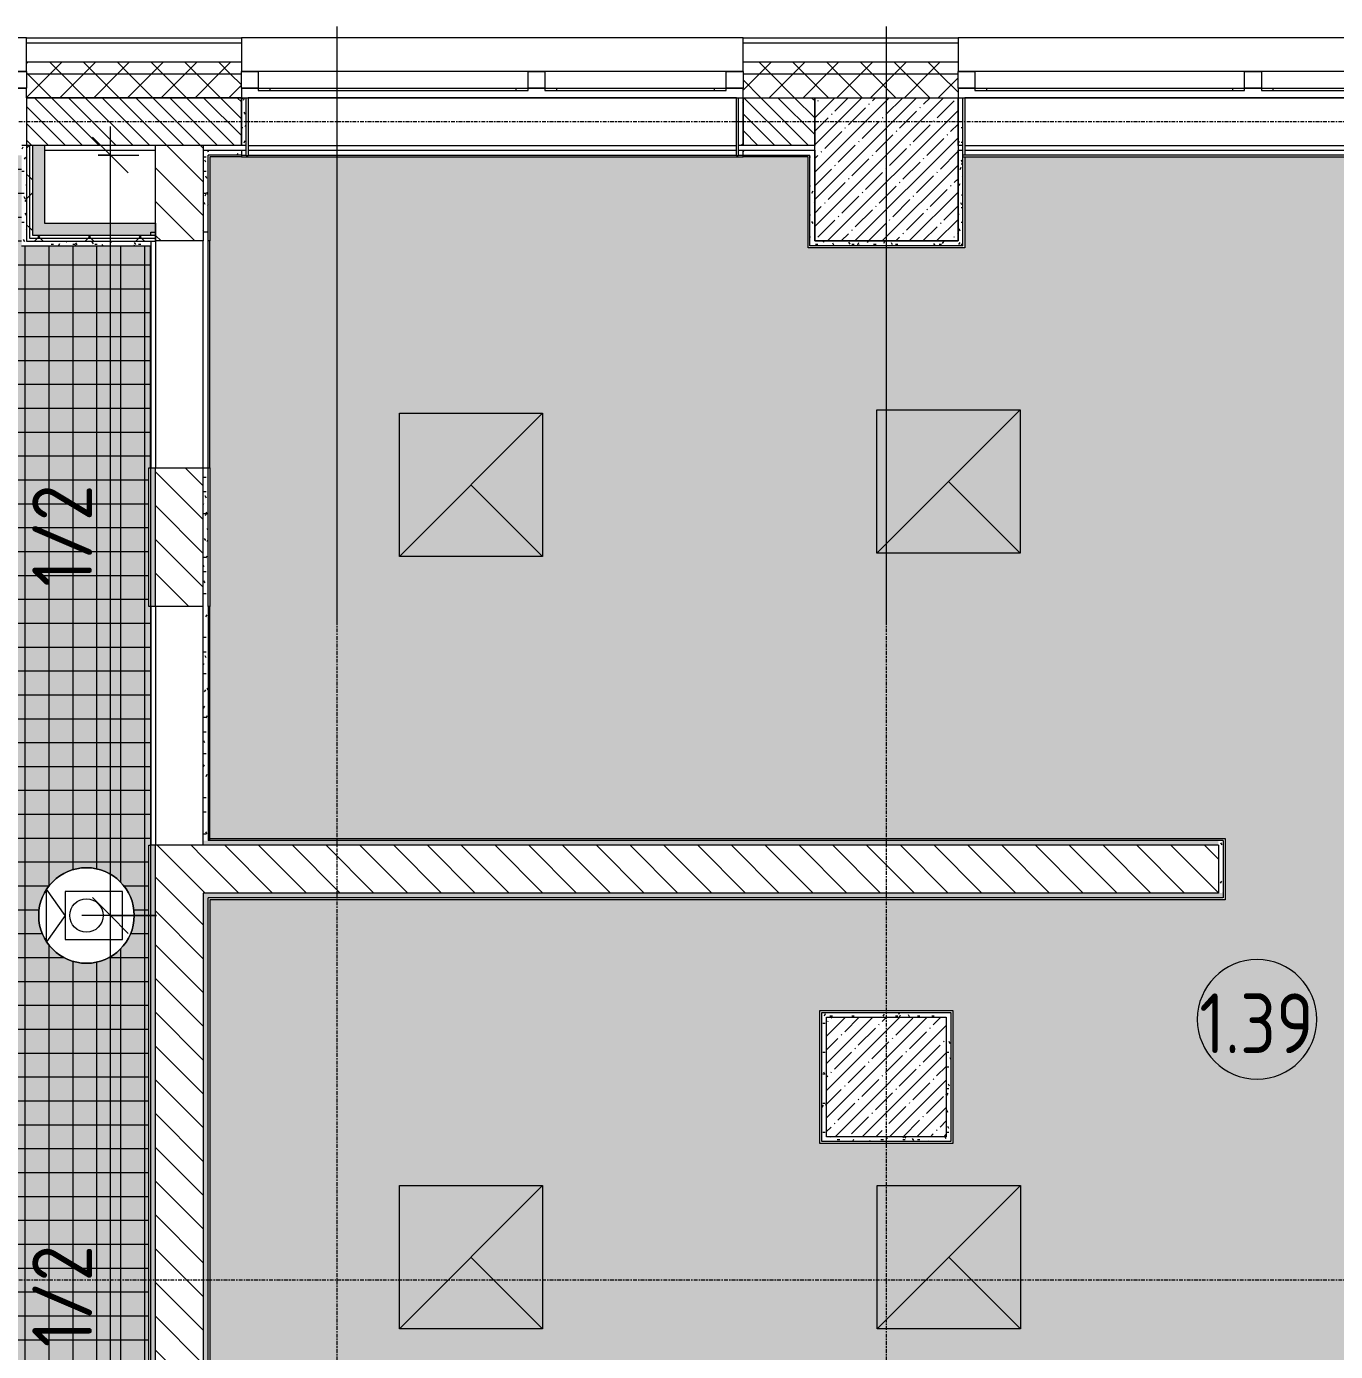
# Model space of a CAD drawing. Header units: millimetres. Extents: x 35928 to 232966, y -8553 to 29000.
# Drawn here: x 50860 to 56340, y 21851 to 27398 of the extents above; entities that cross this region are included whole.
import ezdxf

# ---------------------------------------------------------------- set-up
doc = ezdxf.new("R2010")
doc.units = ezdxf.units.MM
doc.linetypes.add('Осевая', pattern=[31.75, 6.35, -4.7625, 15.875, -4.7625])
for name, color, linetype, lineweight in [('A-ANNO-DIMS', 7, 'Continuous', 9), ('A-ANNO-DIMS-100', 7, 'Continuous', 9), ('A-ANNO-NOTE', 7, 'Continuous', 9), ('A-AREA-IDEN', 7, 'Continuous', 9), ('A-CLNG-PATT', 7, 'Continuous', 9), ('A-GLAZ', 7, 'Continuous', 9), ('A-GLAZ-1', 7, 'Continuous', 13), ('A-WALL', 7, 'Continuous', 9), ('I-WALL', 7, 'Continuous', 9), ('S-COLS', 7, 'Continuous', 9), ('Оси', 7, 'Continuous', 9), ('Оси-2', 7, 'Осевая', 9)]:
    doc.layers.add(name, color=color, linetype=linetype, lineweight=lineweight)
for name, color, linetype, lineweight, true_color in [('A-CLNG-1', 7, 'Continuous', 9, 0xeaeaea), ('A-WALL-1', 7, 'Continuous', 9, 0x3c3c3c), ('A-WALL-2', 7, 'Continuous', 9, 0x535353), ('A-WALL-FNSH-1', 7, 'Continuous', 9, 0x3c3c3c), ('I-WALL-1', 7, 'Continuous', 9, 0x535353), ('Q-SPCQ-3', 7, 'Continuous', 9, 0x008040), ('S-COLS-1', 9, 'Continuous', 9, 0x808080), ('S-COLS-2', 7, 'Continuous', 9, 0x3c3c3c)]:
    doc.layers.add(name, color=color, linetype=linetype, lineweight=lineweight, true_color=true_color)
doc.layers.add('A-CLNG-PATT-1', color=7, linetype='Continuous', lineweight=9, transparency=1)
doc.styles.add('GOST Common', font='GOST_Common.ttf', dxfattribs={"width": 0.9, "height": 250})
doc.styles.add('ISOCPEUR', font='isocpeur.ttf', dxfattribs={"width": 0.9, "height": 250})
doc.dimstyles.new('ISO-2_5_0_9К_БОЛЬШОЙ', dxfattribs={"dimscale": 304.8, "dimtxt": 248.995294, "dimasz": 0.492126, "dimexe": 0.393701, "dimexo": 0.984252, "dimgap": 0, "dimtad": 1, "dimdec": 0, "dimrnd": 10, "dimzin": 0, "dimdsep": 46, "dimtxsty": 'ISOCPEUR', "dimblk1": 'OBLIQUE', "dimblk2": 'OBLIQUE', "dimsah": 1, "dimcen": 0.09, "dimdle": 0.393701, "dimazin": 0, "dimtfac": 1, "dimtdec": 4, "dimtix": 1, "dimtmove": 0, "dimatfit": 3, "dimfxl": 1, "dimtvp": 1, "dimtolj": 1, "dimtzin": 0, "dimarcsym": 2})
pattern_1 = [(135, (0, 0), (-70.71068, -70.71068), [])]
pattern_2 = [(45, (0, 0), (-70.71068, 70.71068), []), (135, (0, 0), (-70.71068, -70.71068), [])]
pattern_3 = [(0, (0, 0), (121.92, 30.48), [10.058, -81.382, 10.058, -81.382, -487.68]), (0, (0, 0), (121.92, 30.48), [-182.88, 10.058, -172.822, 10.058, -81.382, -213.36]), (0, (0, 0), (121.92, 30.48), [-457.2, 10.058, -50.902, 10.058, -142.342]), (120, (45.72, 15.24), (-87.356454, 90.345817), [10.058, -81.382, 10.058, -81.382, -487.68]), (120, (45.72, 15.24), (-87.356454, 90.345817), [-182.88, 10.058, -172.822, 10.058, -81.382, -213.36]), (120, (45.72, 15.24), (-87.356454, 90.345817), [-457.2, 10.058, -50.902, 10.058, -142.342]), (240, (60.96, 76.2), (-34.563546, -120.825817), [10.058, -81.382, 10.058, -81.382, -487.68]), (240, (60.96, 76.2), (-34.563546, -120.825817), [-182.88, 10.058, -172.822, 10.058, -81.382, -213.36]), (240, (60.96, 76.2), (-34.563546, -120.825817), [-457.2, 10.058, -50.902, 10.058, -142.342])]
pattern_4 = [(45, (0, 0), (-106.066, 106.066), []), (135, (0, 0), (-106.066, -106.066), [])]

# ---------------------------------------------------------------- blocks, each defined once
blk = doc.blocks.new('BSC_Колонна _Прямоугольная - 500х500-33455413-Сводный план потолков 1 этажа в осях 12-23')
at = {"layer": 'S-COLS-1'}
h = blk.add_hatch(dxfattribs=at)
h.set_pattern_fill('FP_43', color=256, style=0, pattern_type=2)
h.set_pattern_definition([(45, (-54460, -23000), (-57.02463, 57.02463), []), (45, (-54402.975, -23000), (-57.02463, 57.02463), [100.806, -20.161, 3.353, -16.808])])
h.paths.add_polyline_path([(-250, -250), (250, -250), (250, 250), (-250, 250)])
at = {"layer": 'S-COLS-2'}
for p, q in [((-250, 250), (250, 250)), ((-250, -250), (-250, 250)), ((250, 250), (250, -250)), ((250, -250), (-250, -250))]:
    blk.add_line(p, q, dxfattribs=at)
blk = doc.blocks.new('120_Окно_СКБ_2Ст - 120_Окно_СКБ_2Ст 2100х2400 _мал створка справа_-19092174-Сводный план потолков 1 этажа в осях 12-23')
at = {"layer": 'A-GLAZ'}
for p, q in [((1050, -5), (-1050, -5)), ((-1050, -75), (1050, -75))]:
    blk.add_line(p, q, dxfattribs=at)
at = {"layer": 'A-GLAZ-1'}
for p, q in [((-1050, -75), (-1050, -5)), ((-1050, -5), (-980, -5)), ((-980, -5), (-980, -75)), ((150, -75), (150, -5)), ((150, -5), (220, -5)), ((220, -5), (220, -75)), ((980, -75), (980, -5)), ((980, -5), (1050, -5)), ((1050, -5), (1050, -75)), ((-980, -75), (-1050, -75)), ((-980, -75), (-980, -85)), ((-980, -85), (150, -85)), ((-930, -85), (-930, -75)), ((100, -85), (100, -75)), ((220, -75), (150, -75)), ((150, -85), (150, -75)), ((220, -75), (220, -85)), ((220, -85), (980, -85)), ((270, -85), (270, -75)), ((930, -85), (930, -75)), ((1050, -75), (980, -75)), ((980, -85), (980, -75))]:
    blk.add_line(p, q, dxfattribs=at)
blk = doc.blocks.new('Видеокамера - Желтый-29504207-Сводный план потолков 1 этажа в осях 12-23')
at = {"layer": 'Q-SPCQ-3'}
for p, q in [((89, 100), (-151, 100)), ((-151, 100), (-151, -100)), ((89, 0), (166.6, 110.7)), ((89, -100), (89, 100)), ((166.6, 110.7), (166.6, -110.7)), ((89, 0), (166.6, -110.7)), ((-151, -100), (89, -100))]:
    blk.add_line(p, q, dxfattribs=at)
for radius in [200, 70]:
    blk.add_circle((0, 0), radius, dxfattribs=at)
for start, end in [(0, 180), (180, 360)]:
    blk.add_arc((0, 0), 200, start, end, dxfattribs=at)
blk = doc.blocks.new('DIMBLOCK36-Сводный план потолков 1 этажа в осях 12-23')
at = {"layer": 'A-ANNO-DIMS-100', "lineweight": 20}
for p, q in [((51211, 23676), (51136, 23751)), ((51211, 23676), (51286, 23601)), ((51211, 20492), (51136, 20567)), ((51211, 20492), (51286, 20417))]:
    blk.add_line(p, q, dxfattribs=at)
at = {"layer": 'A-ANNO-DIMS-100'}
for p, q in [((51404.9, 23676), (51091, 23676)), ((51211, 20372), (51211, 23676)), ((51211, 23676), (51404.9, 23676)), ((51072, 20492), (51331, 20492)), ((51211, 20492), (51072, 20492))]:
    blk.add_line(p, q, dxfattribs=at)
at = {"layer": 'A-ANNO-DIMS-100', "color": 0, "insert": (50884.4, 21868.5), "char_height": 250, "width": 517.144, "attachment_point": 1, "rotation": 90, "line_spacing_factor": 1.149209, "style": 'ISOCPEUR'}
blk.add_mtext('1/2', dxfattribs=at)
blk = doc.blocks.new('_Oblique')
at = {"color": 0, "linetype": 'ByBlock', "lineweight": -2}
blk.add_line((-0.5, -0.5), (0.5, 0.5), dxfattribs=at)
blk = doc.blocks.new('DIMBLOCK37-Сводный план потолков 1 этажа в осях 12-23')
at = {"layer": 'A-ANNO-DIMS-100'}
for p, q in [((51211, 23676), (51211, 26980)), ((51160, 26860), (51331, 26860)), ((51211, 26860), (51160, 26860)), ((51404.9, 23676), (51091, 23676)), ((51211, 23676), (51404.9, 23676))]:
    blk.add_line(p, q, dxfattribs=at)
at = {"layer": 'A-ANNO-DIMS-100', "lineweight": 20}
for p, q in [((51211, 26860), (51136, 26935)), ((51211, 26860), (51286, 26785)), ((51211, 23676), (51136, 23751)), ((51211, 23676), (51286, 23601))]:
    blk.add_line(p, q, dxfattribs=at)
at = {"layer": 'A-ANNO-DIMS-100', "color": 0, "insert": (50884.4, 25052.5), "char_height": 250, "width": 517.144, "attachment_point": 1, "rotation": 90, "line_spacing_factor": 1.149209, "style": 'ISOCPEUR'}
blk.add_mtext('1/2', dxfattribs=at)
blk = doc.blocks.new('Марка_Помещения - Номер-25198446-Сводный план потолков 1 этажа в осях 12-23')
at = {"layer": 'A-AREA-IDEN'}
for start, end in [(360, 180), (180, 360)]:
    blk.add_arc((0, 0), 2.5, start, end, dxfattribs=at)

msp = doc.modelspace()

# ---------------------------------------------------------------- hatches: boundary and pattern name
at = {"layer": 'A-CLNG-PATT'}
h = msp.add_hatch(dxfattribs=at)
h.set_pattern_fill('FP_69', color=256, style=0, pattern_type=2)
h.set_pattern_definition([(90, (50155, 19000), (100, -6e-15), []), (0, (50155, 19000), (0, -100), [])])
h.paths.add_polyline_path([(43625, 11141), (44725, 11141), (44725, 11148), (45422, 11148), (45422, 13660), (45931, 13661), (45931, 11940), (48139, 11940), (48139, 12321), (48781, 12321), (48781, 11940), (51709, 11940), (51709, 12321), (54152, 12321), (54152, 12329), (54768, 12329), (54768, 12321), (56547.3, 12321), (56547.3, 14550.8), (56532.1, 14510.8), (56504.7, 14471.2), (56468.6, 14439.2), (56425.9, 14416.8), (56379.1, 14405.3), (56330.9, 14405.3), (56284.1, 14416.8), (56241.4, 14439.2), (56205.3, 14471.2), (56177.9, 14510.8), (56160.8, 14555.9), (56155, 14603.8), (56160.8, 14651.7), (56177.9, 14696.7), (56205.3, 14736.4), (56241.4, 14768.4), (56284.1, 14790.8), (56330.9, 14802.3), (56379.1, 14802.3), (56425.9, 14790.8), (56468.6, 14768.4), (56504.7, 14736.4), (56532.1, 14696.7), (56547.3, 14656.7), (56547.3, 15831.8), (57322, 15831.8), (57322, 18828), (57902, 18828), (57902, 19320), (57909, 19320), (57909, 20420), (57902, 20420), (57902, 20492), (51372, 20492.1), (51372, 23970), (51379, 23970), (51379, 24970), (51372, 24970), (51372, 25550), (51379, 25550), (51379, 26478), (50839, 26478), (50839, 26859), (48781, 26859), (48781, 26479), (47639, 26479), (47639, 26879), (42781, 26879), (42781, 26479), (42616, 26479), (42616, 26464), (42566, 26464), (42566, 26479), (42401, 26479), (42401, 23321), (42781, 23321), (42781, 16679), (42401, 16679), (42401, 15103.5), (45931, 15103.5), (45931, 14722.6), (45422, 14723.6), (45422, 14974.5), (42788, 14974.5), (42788.4, 11148), (43625, 11148)])
h.paths.add_polyline_path([(52462.1, 13964), (52462.1, 14049), (52547.1, 14049), (52547.1, 13964)])
h.paths.add_polyline_path([(52547.1, 14119), (52462.1, 14119), (52462.1, 14204), (52547.1, 14204)])
h.paths.add_polyline_path([(52462.1, 14274), (52462.1, 14359), (52547.1, 14359), (52547.1, 14274)])
h.paths.add_polyline_path([(52547.1, 14429), (52462.1, 14429), (52462.1, 14514), (52547.1, 14514)])
h.paths.add_polyline_path([(52462.1, 14584), (52462.1, 14669), (52547.1, 14669), (52547.1, 14584)])
h.paths.add_polyline_path([(52462.1, 14739), (52462.1, 14824), (52547.1, 14824), (52547.1, 14739)])
h.paths.add_polyline_path([(52547.1, 14894), (52462.1, 14894), (52462.1, 14979), (52547.1, 14979)])
h.paths.add_polyline_path([(52462.1, 15049), (52462.1, 15134), (52547.1, 15134), (52547.1, 15049)])
h.paths.add_polyline_path([(52547.1, 15204), (52462.1, 15204), (52462.1, 15289), (52547.1, 15289)])
h.paths.add_polyline_path([(52547.1, 15359), (52462.1, 15359), (52462.1, 15444), (52547.1, 15444), (52547.1, 15403.7)])
h.paths.add_polyline_path([(52462.1, 15514), (52462.1, 15599), (52547.1, 15599), (52547.1, 15514)])
h.paths.add_polyline_path([(52547.1, 15669), (52462.1, 15669), (52462.1, 15754), (52547.1, 15754)])
h.paths.add_polyline_path([(52547.1, 15824), (52462.1, 15824), (52462.1, 15909), (52547.1, 15909)])
h.paths.add_polyline_path([(52547.1, 15979), (52462.1, 15979), (52462.1, 16064), (52547.1, 16064)])
h.paths.add_polyline_path([(52547.1, 16134), (52462.1, 16134), (52462.1, 16219), (52547.1, 16219)])
h.paths.add_polyline_path([(52547.1, 16289), (52462.1, 16289), (52462.1, 16374), (52547.1, 16374)])
h.paths.add_polyline_path([(52547.1, 16444), (52462.1, 16444), (52462.1, 16529), (52547.1, 16529)])
h.paths.add_polyline_path([(48454, 16565.5), (48424.9, 16565.6), (48348.4, 16578.3), (48278.1, 16602.3), (48212.4, 16637.6), (48150.7, 16686), (48101.2, 16739.8), (48060.6, 16801.7), (48029.4, 16874), (48011.2, 16947.6), (48005, 17020), (48012.5, 17100.1), (48030.7, 17170), (48060.4, 17237.3), (48104.2, 17302.9), (48151.5, 17354.5), (48210.7, 17400.6), (48276.7, 17436.4), (48354.5, 17462.1), (48424.2, 17473.4), (48501.8, 17472.7), (48577.5, 17459), (48643.1, 17436.4), (48711.6, 17398.7), (48770.9, 17351.6), (48818.3, 17300.5), (48859.5, 17237.7), (48889.9, 17169.1), (48908.5, 17096.4), (48915, 17021.6), (48908.3, 16943.7), (48888.6, 16868.6), (48857.3, 16799.3), (48817.3, 16738.7), (48768.4, 16685.3), (48710.6, 16639.8), (48644.8, 16603.6), (48573.9, 16578.8), (48499.9, 16566), (48451.8, 16565.6)])
h.paths.add_polyline_path([(48460, 16565), (48459.5, 16565.5), (48468.1, 16565.6)])
h.paths.add_polyline_path([(48326.3, 16585.7), (48319.8, 16587.2), (48322.5, 16586.9)])
h.paths.add_polyline_path([(52547.1, 16599), (52462.1, 16599), (52462.1, 16684), (52547.1, 16684)])
h.paths.add_polyline_path([(48259.1, 16612.4), (48254.1, 16614.4), (48247, 16618.8)])
h.paths.add_polyline_path([(48479, 16640.5), (48546.4, 16650), (48611, 16671.3), (48670.8, 16703.8), (48723.8, 16746.5), (48768.4, 16798), (48803, 16856.5), (48826.7, 16920.3), (48838.6, 16987.3), (48837.9, 17057.9), (48826, 17122.3), (48801.9, 17185.9), (48766.8, 17244.2), (48721.9, 17295.4), (48668.6, 17337.6), (48608.6, 17369.8), (48543.8, 17390.6), (48476.4, 17399.6), (48408.4, 17396.5), (48342.1, 17381.2), (48275.7, 17351.9), (48222.8, 17316.9), (48173.6, 17269.8), (48131, 17209.2), (48104.2, 17153.4), (48086.1, 17087.8), (48079.7, 17020), (48006.6, 17020), (48006.6, 17016.8), (48080, 17017.3), (48088, 16944.4), (48105.1, 16884.1), (48135.1, 16823), (48177.9, 16765.8), (48224.9, 16721.5), (48281.9, 16684.3), (48344.6, 16657.9), (48411.1, 16643.2), (48444.1, 16641.9)])
h.paths.add_polyline_path([(54738, 16742), (54182, 16742), (54182, 17298), (54738, 17298), (54738, 16750)])
h.paths.add_polyline_path([(52547.1, 16754), (52462.1, 16754), (52462.1, 16839), (52547.1, 16839)])
h.paths.add_polyline_path([(48224.9, 16770), (48210, 16770), (48210, 17270), (48710, 17270), (48710, 16770), (48494.1, 16770)])
h.paths.add_polyline_path([(52462.1, 16909), (52462.1, 16994), (52547.1, 16994), (52547.1, 16909)])
h.paths.add_polyline_path([(52547.1, 17064), (52462.1, 17064), (52462.1, 17149), (52547.1, 17149)])
h.paths.add_polyline_path([(52462.1, 17219), (52462.1, 17304), (52547.1, 17304), (52547.1, 17219)])
h.paths.add_polyline_path([(52462.1, 17374), (52462.1, 17459), (52547.1, 17459), (52547.1, 17374)])
h.paths.add_polyline_path([(52462.1, 17529), (52462.1, 17614), (52547.1, 17614), (52547.1, 17529)])
h.paths.add_polyline_path([(52547.1, 17684), (52462.1, 17684), (52462.1, 17769), (52547.1, 17769)])
h.paths.add_polyline_path([(52462.1, 17839), (52462.1, 17924), (52547.1, 17924), (52547.1, 17839)])
h.paths.add_polyline_path([(57066.9, 17901.5), (57020.1, 17913), (56977.4, 17935.4), (56941.3, 17967.4), (56913.9, 18007.1), (56896.8, 18052.1), (56891, 18100), (56896.8, 18147.9), (56913.9, 18192.9), (56941.3, 18232.6), (56977.4, 18264.6), (57020.1, 18287), (57066.9, 18298.5), (57115.1, 18298.5), (57161.9, 18287), (57204.6, 18264.6), (57240.7, 18232.6), (57268.1, 18192.9), (57285.2, 18147.9), (57291, 18100), (57285.2, 18052.1), (57268.1, 18007.1), (57240.7, 17967.4), (57204.6, 17935.4), (57161.9, 17913), (57115.1, 17901.5), (57082.4, 17901.5)])
h.paths.add_polyline_path([(52547.1, 17994), (52462.1, 17994), (52462.1, 18079), (52547.1, 18079)])
h.paths.add_polyline_path([(52547.1, 18149), (52462.1, 18149), (52462.1, 18234), (52547.1, 18234)])
h.paths.add_polyline_path([(52462.1, 18304), (52462.1, 18389), (52547.1, 18389), (52547.1, 18304)])
h.paths.add_polyline_path([(52462.1, 18459), (52462.1, 18544), (52547.1, 18544), (52547.1, 18459)])
h.paths.add_polyline_path([(52462.1, 18614), (52462.1, 18699), (52547.1, 18699), (52547.1, 18614)])
h.paths.add_polyline_path([(48427.7, 22545.1), (48348.1, 22558.4), (48279.4, 22581.6), (48209.8, 22619.5), (48153.5, 22663.1), (48102.7, 22717.5), (48059.7, 22783.7), (48030.4, 22849.9), (48011.7, 22923.2), (48005.4, 23005.3), (48012.5, 23080.1), (48030.7, 23150), (48060.4, 23217.3), (48100.8, 23279.2), (48151, 23334), (48210, 23380.2), (48278.8, 23417.1), (48348.6, 23441), (48422.9, 23453.3), (48495.3, 23453.6), (48572.5, 23440.6), (48641.1, 23417.3), (48710.1, 23379.7), (48769.4, 23333), (48816.9, 23282.2), (48858.4, 23219.8), (48889.1, 23151.4), (48908.1, 23078.9), (48914.6, 22999.8), (48909.5, 22929.6), (48889.3, 22850.9), (48861.7, 22786.5), (48822.3, 22724.3), (48770, 22666.6), (48713.6, 22621.5), (48648.2, 22584.9), (48576.2, 22559.2), (48502.1, 22546.1), (48427.8, 22545.1)])
h.paths.add_polyline_path([(48427.8, 22546.1), (48422.4, 22547.1), (48427.7, 22546.2)])
h.paths.add_polyline_path([(48007, 22991.4), (48046.1, 22992.8), (48045.4, 23000), (48006.5, 22999.8), (48007, 22991.6)])
h.paths.add_polyline_path([(51086.9, 23477.5), (51040.1, 23489), (50997.4, 23511.4), (50961.3, 23543.4), (50933.9, 23583.1), (50916.8, 23628.1), (50911, 23676), (50916.8, 23723.9), (50933.9, 23768.9), (50961.3, 23808.6), (50997.4, 23840.6), (51040.1, 23863), (51086.9, 23874.5), (51135.1, 23874.5), (51181.9, 23863), (51224.6, 23840.6), (51260.7, 23808.6), (51288.1, 23768.9), (51305.2, 23723.9), (51311, 23676), (51305.2, 23628.1), (51288.1, 23583.1), (51260.7, 23543.4), (51224.6, 23511.4), (51181.9, 23489), (51135.1, 23477.5)])
at = {"layer": 'A-CLNG-PATT-1'}
h = msp.add_hatch(color=256, dxfattribs=at)
h.paths.add_polyline_path([(43625, 11141), (44725, 11141), (44725, 11148), (45422, 11148), (45422, 13660), (45931, 13661), (45931, 11940), (48139, 11940), (48139, 12321), (48781, 12321), (48781, 11940), (51709, 11940), (51709, 12321), (56547.3, 12321), (56547.3, 14550.8), (56532.1, 14510.8), (56504.7, 14471.2), (56468.6, 14439.2), (56425.9, 14416.8), (56379.1, 14405.3), (56330.9, 14405.3), (56284.1, 14416.8), (56241.4, 14439.2), (56205.3, 14471.2), (56177.9, 14510.8), (56160.8, 14555.9), (56155, 14603.8), (56160.8, 14651.7), (56177.9, 14696.7), (56205.3, 14736.4), (56241.4, 14768.4), (56284.1, 14790.8), (56330.9, 14802.3), (56379.1, 14802.3), (56425.9, 14790.8), (56468.6, 14768.4), (56504.7, 14736.4), (56532.1, 14696.7), (56547.3, 14656.7), (56547.3, 15831.8), (57322, 15831.8), (57322, 18828), (57902, 18828), (57902, 20492), (51372, 20492.1), (51372, 23970), (51379, 23970), (51379, 24970), (51372, 24970), (51372, 25550), (51379, 25550), (51379, 26478), (50840, 26479), (50840, 26859), (48781, 26859), (48781, 26479), (47639, 26479), (47639, 26879), (42781, 26879), (42781, 26479), (42616, 26479), (42616, 26464), (42566, 26464), (42566, 26479), (42401, 26479), (42401, 23321), (42781, 23321), (42781, 16679), (42401, 16679), (42401, 15103.5), (45931, 15103.5), (45931, 14722.6), (45422, 14723.6), (45422, 14974.5), (42788, 14974.5), (42788.4, 11148), (43625, 11148)])
h.paths.add_polyline_path([(54768, 12321), (54152, 12321), (54152, 12329), (54768, 12329)])
h.paths.add_polyline_path([(52547.1, 13964), (52462.1, 13964), (52462.1, 14049), (52547.1, 14049)])
h.paths.add_polyline_path([(52547.1, 14119), (52462.1, 14119), (52462.1, 14204), (52547.1, 14204)])
h.paths.add_polyline_path([(52547.1, 14274), (52462.1, 14274), (52462.1, 14359), (52547.1, 14359)])
h.paths.add_polyline_path([(52462.1, 14429), (52462.1, 14514), (52547.1, 14514), (52547.1, 14429)])
h.paths.add_polyline_path([(52462.1, 14584), (52462.1, 14669), (52547.1, 14669), (52547.1, 14584)])
h.paths.add_polyline_path([(52462.1, 14739), (52462.1, 14824), (52547.1, 14824), (52547.1, 14739)])
h.paths.add_polyline_path([(52547.1, 14894), (52462.1, 14894), (52462.1, 14979), (52547.1, 14979)])
h.paths.add_polyline_path([(52547.1, 15049), (52462.1, 15049), (52462.1, 15134), (52547.1, 15134)])
h.paths.add_polyline_path([(52462.1, 15204), (52462.1, 15289), (52547.1, 15289), (52547.1, 15204)])
h.paths.add_polyline_path([(52547.1, 15359), (52462.1, 15359), (52462.1, 15444), (52547.1, 15444), (52547.1, 15403.7)])
h.paths.add_polyline_path([(52547.1, 15514), (52462.1, 15514), (52462.1, 15599), (52547.1, 15599), (52547.1, 15570.6)])
h.paths.add_polyline_path([(52547.1, 15669), (52462.1, 15669), (52462.1, 15754), (52547.1, 15754)])
h.paths.add_polyline_path([(52462.1, 15824), (52462.1, 15909), (52547.1, 15909), (52547.1, 15824)])
h.paths.add_polyline_path([(52547.1, 15979), (52462.1, 15979), (52462.1, 16064), (52547.1, 16064)])
h.paths.add_polyline_path([(52547.1, 16134), (52462.1, 16134), (52462.1, 16219), (52547.1, 16219)])
h.paths.add_polyline_path([(52462.1, 16289), (52462.1, 16374), (52547.1, 16374), (52547.1, 16289)])
h.paths.add_polyline_path([(52462.1, 16444), (52462.1, 16529), (52547.1, 16529), (52547.1, 16444)])
h.paths.add_polyline_path([(48454, 16565.5), (48424.9, 16565.6), (48348.4, 16578.3), (48278.1, 16602.3), (48212.4, 16637.6), (48150.7, 16686), (48101.2, 16739.8), (48060.6, 16801.7), (48029.4, 16874), (48011.2, 16947.6), (48005, 17020), (48012.5, 17100.1), (48030.7, 17170), (48060.4, 17237.3), (48104.2, 17302.9), (48151.5, 17354.5), (48210.7, 17400.6), (48276.7, 17436.4), (48354.5, 17462.1), (48424.2, 17473.4), (48501.8, 17472.7), (48577.5, 17459), (48643.1, 17436.4), (48711.6, 17398.7), (48770.9, 17351.6), (48818.3, 17300.5), (48859.5, 17237.7), (48889.9, 17169.1), (48908.5, 17096.4), (48915, 17021.6), (48908.3, 16943.7), (48888.6, 16868.6), (48857.3, 16799.3), (48817.3, 16738.7), (48768.4, 16685.3), (48710.6, 16639.8), (48644.8, 16603.6), (48573.9, 16578.8), (48499.9, 16566), (48451.8, 16565.6)])
h.paths.add_polyline_path([(48460, 16565), (48459.5, 16565.5), (48468.1, 16565.6)])
h.paths.add_polyline_path([(48326.3, 16585.7), (48319.8, 16587.2), (48322.5, 16586.9)])
h.paths.add_polyline_path([(52462.1, 16599), (52462.1, 16684), (52547.1, 16684), (52547.1, 16599)])
h.paths.add_polyline_path([(48259.1, 16612.4), (48254.1, 16614.4), (48247, 16618.8)])
h.paths.add_polyline_path([(48479, 16640.5), (48546.4, 16650), (48611, 16671.3), (48670.8, 16703.8), (48723.8, 16746.5), (48768.4, 16798), (48803, 16856.5), (48826.7, 16920.3), (48838.6, 16987.3), (48837.9, 17057.9), (48826, 17122.3), (48801.9, 17185.9), (48766.8, 17244.2), (48721.9, 17295.4), (48668.6, 17337.6), (48608.6, 17369.8), (48543.8, 17390.6), (48476.4, 17399.6), (48408.4, 17396.5), (48342.1, 17381.2), (48275.7, 17351.9), (48222.8, 17316.9), (48173.6, 17269.8), (48131, 17209.2), (48104.2, 17153.4), (48086.1, 17087.8), (48079.7, 17020), (48006.6, 17020), (48006.6, 17016.8), (48080, 17017.3), (48088, 16944.4), (48105.1, 16884.1), (48135.1, 16823), (48177.9, 16765.8), (48224.9, 16721.5), (48281.9, 16684.3), (48344.6, 16657.9), (48411.1, 16643.2), (48444.1, 16641.9)])
h.paths.add_polyline_path([(54190, 16742), (54182, 16742), (54182, 17298), (54738, 17298), (54738, 16742), (54304.3, 16742)])
h.paths.add_polyline_path([(52547.1, 16754), (52462.1, 16754), (52462.1, 16839), (52547.1, 16839)])
h.paths.add_polyline_path([(48224.9, 16770), (48210, 16770), (48210, 17270), (48710, 17270), (48710, 16770), (48494.1, 16770)])
h.paths.add_polyline_path([(52547.1, 16909), (52462.1, 16909), (52462.1, 16994), (52547.1, 16994)])
h.paths.add_polyline_path([(52462.1, 17064), (52462.1, 17149), (52547.1, 17149), (52547.1, 17064)])
h.paths.add_polyline_path([(52547.1, 17219), (52462.1, 17219), (52462.1, 17304), (52547.1, 17304)])
h.paths.add_polyline_path([(52462.1, 17374), (52462.1, 17459), (52547.1, 17459), (52547.1, 17374)])
h.paths.add_polyline_path([(52462.1, 17529), (52462.1, 17614), (52547.1, 17614), (52547.1, 17529)])
h.paths.add_polyline_path([(52462.1, 17684), (52462.1, 17769), (52547.1, 17769), (52547.1, 17684)])
h.paths.add_polyline_path([(52462.1, 17839), (52462.1, 17924), (52547.1, 17924), (52547.1, 17839)])
h.paths.add_polyline_path([(57082.4, 17901.5), (57066.9, 17901.5), (57020.1, 17913), (56977.4, 17935.4), (56941.3, 17967.4), (56913.9, 18007.1), (56896.8, 18052.1), (56891, 18100), (56896.8, 18147.9), (56913.9, 18192.9), (56941.3, 18232.6), (56977.4, 18264.6), (57020.1, 18287), (57066.9, 18298.5), (57115.1, 18298.5), (57161.9, 18287), (57204.6, 18264.6), (57240.7, 18232.6), (57268.1, 18192.9), (57285.2, 18147.9), (57291, 18100), (57285.2, 18052.1), (57268.1, 18007.1), (57240.7, 17967.4), (57204.6, 17935.4), (57161.9, 17913), (57115.1, 17901.5)])
h.paths.add_polyline_path([(52462.1, 17994), (52462.1, 18079), (52547.1, 18079), (52547.1, 17994)])
h.paths.add_polyline_path([(52547.1, 18149), (52462.1, 18149), (52462.1, 18234), (52547.1, 18234)])
h.paths.add_polyline_path([(52547.1, 18304), (52462.1, 18304), (52462.1, 18389), (52547.1, 18389), (52547.1, 18356.5)])
h.paths.add_polyline_path([(52462.1, 18459), (52462.1, 18544), (52547.1, 18544), (52547.1, 18459)])
h.paths.add_polyline_path([(52462.1, 18614), (52462.1, 18699), (52547.1, 18699), (52547.1, 18614)])
h.paths.add_polyline_path([(48427.7, 22545.1), (48348.1, 22558.4), (48279.4, 22581.6), (48209.8, 22619.5), (48153.5, 22663.1), (48102.7, 22717.5), (48059.7, 22783.7), (48030.4, 22849.9), (48011.7, 22923.2), (48005.4, 23005.3), (48012.5, 23080.1), (48030.7, 23150), (48060.4, 23217.3), (48100.8, 23279.2), (48151, 23334), (48210, 23380.2), (48278.8, 23417.1), (48348.6, 23441), (48422.9, 23453.3), (48495.3, 23453.6), (48572.5, 23440.6), (48641.1, 23417.3), (48710.1, 23379.7), (48769.4, 23333), (48816.9, 23282.2), (48858.4, 23219.8), (48889.1, 23151.4), (48908.1, 23078.9), (48914.6, 22999.8), (48909.5, 22929.6), (48889.3, 22850.9), (48861.7, 22786.5), (48822.3, 22724.3), (48770, 22666.6), (48713.6, 22621.5), (48648.2, 22584.9), (48576.2, 22559.2), (48502.1, 22546.1), (48427.8, 22545.1)])
h.paths.add_polyline_path([(48427.8, 22546.1), (48422.4, 22547.1), (48427.7, 22546.2)])
h.paths.add_polyline_path([(48007, 22991.4), (48046.1, 22992.8), (48045.4, 23000), (48006.5, 22999.8), (48007, 22991.6)])
h.paths.add_polyline_path([(51135.1, 23477.5), (51086.9, 23477.5), (51040.1, 23489), (50997.4, 23511.4), (50961.3, 23543.4), (50933.9, 23583.1), (50916.8, 23628.1), (50911, 23676), (50916.8, 23723.9), (50933.9, 23768.9), (50961.3, 23808.6), (50997.4, 23840.6), (51040.1, 23863), (51086.9, 23874.5), (51135.1, 23874.5), (51181.9, 23863), (51224.6, 23840.6), (51260.7, 23808.6), (51288.1, 23768.9), (51305.2, 23723.9), (51311, 23676), (51305.2, 23628.1), (51288.1, 23583.1), (51260.7, 23543.4), (51224.6, 23511.4), (51181.9, 23489)])
h = msp.add_hatch(color=256, dxfattribs=at)
h.paths.add_polyline_path([(51628, 20748), (57902, 20748), (57902, 24722), (57322, 24722), (57322, 26472), (56832, 26472), (56832, 26852), (54788, 26852), (54788, 26472), (54132, 26472.1), (54131.7, 26852), (51628, 26852), (51628.1, 23998), (55878, 23998), (55878, 23742), (51628, 23742), (51628, 20760.9)])
h.paths.add_polyline_path([(54210, 22722), (54182, 22722), (54182, 23278), (54738, 23278), (54738, 22722), (54710, 22722)])
h.paths.add_polyline_path([(56860, 26480), (56860, 26520), (56840, 26520), (56840, 26480), (56850.9, 26480)])
at = {"layer": 'A-WALL'}
h = msp.add_hatch(dxfattribs=at)
h.set_pattern_fill('FP_17', color=256, style=0, pattern_type=2)
h.set_pattern_definition(pattern_2)
h.paths.add_polyline_path([(84490.7, 27200), (84490.7, 27250), (80350, 27250), (80350, 27200), (83354.8, 27200)])
h.paths.add_polyline_path([(76350, 27200), (77250, 27200), (77250, 27250), (76350, 27250), (76350, 27210)])
h.paths.add_polyline_path([(74250, 27200), (74250, 27250), (72910, 27250), (72910, 27200), (73913.4, 27200)])
h.paths.add_polyline_path([(70810, 27200), (70810, 27250), (68210, 27250), (68210, 27200), (70282, 27200)])
h.paths.add_polyline_path([(67110, 27200), (67110, 27250), (66160, 27250), (66160, 27200), (66650.7, 27200)])
h.paths.add_polyline_path([(60840.6, 27200), (61060, 27200), (61060, 27250), (60005, 27250), (60005, 27200), (60114.4, 27200)])
h.paths.add_polyline_path([(57705, 27200), (57705, 27250), (56860, 27250), (56860, 27200), (57209.3, 27200)])
h.paths.add_polyline_path([(54760, 27200), (54760, 27250), (53860, 27250), (53860, 27200), (54304.3, 27200)])
h.paths.add_polyline_path([(51399.2, 27200), (51760, 27200), (51760, 27250), (50860, 27250), (50860, 27200)])
h.paths.add_polyline_path([(48760, 27200), (48760, 27250), (47660, 27250), (47660, 27200), (48494.1, 27200)])
h.paths.add_polyline_path([(44560, 27200), (44560, 27250), (42160, 27250), (42160, 27200), (44136.6, 27200)])
h = msp.add_hatch(dxfattribs=at)
h.set_pattern_fill('FP_17', color=256, style=0, pattern_type=2)
h.set_pattern_definition(pattern_2)
h.paths.add_polyline_path([(84490.7, 27100), (84490.7, 27200), (80350, 27200), (80350, 27100), (83354.8, 27100)])
h.paths.add_polyline_path([(77250, 27100), (77250, 27200), (76350, 27200), (76350, 27100), (76818.4, 27100)])
h.paths.add_polyline_path([(74040, 27100), (74250, 27100), (74250, 27200), (72910, 27200), (72910, 27100), (73913.4, 27100)])
h.paths.add_polyline_path([(70310, 27100), (70810, 27100), (70810, 27200), (68210, 27200), (68210, 27100), (70282, 27100)])
h.paths.add_polyline_path([(67060, 27100), (67110, 27100), (67110, 27200), (66160, 27200), (66160, 27100), (66760, 27100)])
h.paths.add_polyline_path([(60840.6, 27100), (61060, 27100), (61060, 27200), (60005, 27200), (60005, 27100), (60760, 27100)])
h.paths.add_polyline_path([(57705, 27100), (57705, 27200), (56860, 27200), (56860, 27100), (57209.3, 27100)])
h.paths.add_polyline_path([(54760, 27100), (54760, 27200), (53860, 27200), (53860, 27100), (54304.3, 27100)])
h.paths.add_polyline_path([(51760, 27100), (51760, 27200), (50860, 27200), (50860, 27100), (51399.2, 27100)])
h.paths.add_polyline_path([(48160, 27100), (48760, 27100), (48760, 27200), (47660, 27200), (47660, 27100)])
h.paths.add_polyline_path([(44560, 27100), (44560, 27200), (42160, 27200), (42160, 27100), (44136.6, 27100)])
h = msp.add_hatch(dxfattribs=at)
h.set_pattern_fill('FP_21', color=256, style=0, pattern_type=2)
h.set_pattern_definition([(135, (0, 0), (-35.35534, -35.35534), [])])
h.paths.add_polyline_path([(80449.7, 26900), (80650, 26900), (80650, 27100), (80350, 27100), (80350, 26900)])
h.paths.add_polyline_path([(76350, 26900), (76750, 26900), (76750, 27100), (76350, 27100)])
h.paths.add_polyline_path([(73540, 26900), (73540, 27100), (72910, 27100), (72910, 26900), (73187.1, 26900)])
h.paths.add_polyline_path([(74040, 26900), (74250, 26900), (74250, 27100), (74040, 27100)])
h.paths.add_polyline_path([(68410, 26900), (70310, 26900), (70310, 27100), (68206, 27100), (68206, 26900), (68310, 26900)])
h.paths.add_polyline_path([(66760, 26900), (67060, 26900), (67060, 27100), (66760, 27100)])
h.paths.add_polyline_path([(61060, 26900), (61060, 27100), (60760, 27100), (60760, 26900), (60840.6, 26900)])
h.paths.add_polyline_path([(60160, 26900), (60160, 27100), (60005, 27100), (60005, 26900), (60114.4, 26900)])
h.paths.add_polyline_path([(57550, 26900), (57705, 26900), (57705, 27100), (56860, 27100), (56860, 26900), (57350, 26900)])
h.paths.add_polyline_path([(53860, 26900), (54160, 26900), (54160, 27100), (53860, 27100)])
h.paths.add_polyline_path([(51600, 26900), (51760, 26900), (51760, 27100), (50860, 27100), (50860, 26900), (51400, 26900)])
h.paths.add_polyline_path([(47660, 26900), (48160, 26900), (48160, 27100), (47660, 27100)])
h.paths.add_polyline_path([(44560, 26900), (44560, 27100), (42760, 27100), (42760, 26900), (44136.6, 26900)])
at = {"layer": 'I-WALL'}
h = msp.add_hatch(dxfattribs=at)
h.set_pattern_fill('FP_58', color=256, style=0, pattern_type=2)
h.set_pattern_definition(pattern_3)
h.paths.add_polyline_path([(51780, 26900), (51780, 27100), (51760, 27100), (51760, 26900)])
h = msp.add_hatch(dxfattribs=at)
h.set_pattern_fill('FP_58', color=256, style=0, pattern_type=2)
h.set_pattern_definition(pattern_3)
h.paths.add_polyline_path([(53860, 26900), (53860, 27100), (53840, 27100), (53840, 26900)])
h = msp.add_hatch(dxfattribs=at)
h.set_pattern_fill('FP_58', color=256, style=0, pattern_type=2)
h.set_pattern_definition(pattern_3)
h.paths.add_polyline_path([(54780, 26900), (54780, 27100), (54760, 27100), (54760, 26900)])
h = msp.add_hatch(dxfattribs=at)
h.set_pattern_fill('FP_58', color=256, style=0, pattern_type=2)
h.set_pattern_definition(pattern_3)
h.paths.add_polyline_path([(50840, 26499), (50860, 26499), (50860, 26900), (50840, 26900), (50840, 26714.3)])
h = msp.add_hatch(dxfattribs=at)
h.set_pattern_fill('FP_66', color=256, style=0, pattern_type=2)
h.set_pattern_definition(pattern_4)
h.paths.add_polyline_path([(50860, 26499), (50872.5, 26499), (50872.5, 26900), (50860, 26900), (50860, 26714.3)])
h = msp.add_hatch(dxfattribs=at)
h.set_pattern_fill('FP_66', color=256, style=0, pattern_type=2)
h.set_pattern_definition(pattern_4)
h.paths.add_polyline_path([(50872.5, 26511.5), (50885, 26511.5), (50885, 26900), (50872.5, 26900), (50872.5, 26714.3)])
for points in [[(50885, 26524), (50935, 26524), (50935, 26900), (50885, 26900), (50885, 26714.3)], [(51400, 26524), (51399.2, 26574), (50935, 26574), (50935, 26524), (51399.2, 26524)]]:
    msp.add_hatch(color=256, dxfattribs=at).paths.add_polyline_path(points)
h = msp.add_hatch(dxfattribs=at)
h.set_pattern_fill('FP_20', color=256, style=0, pattern_type=2)
h.set_pattern_definition(pattern_1)
h.paths.add_polyline_path([(51400, 20520), (51600, 20520), (51600, 23970), (51400, 23970), (51400, 21142.5)])
h.paths.add_polyline_path([(51400, 24970), (51600, 24970), (51600, 25550), (51400, 25550)])
h.paths.add_polyline_path([(51600, 26500), (51600, 26900), (51400, 26900), (51400, 26500)])
h = msp.add_hatch(dxfattribs=at)
h.set_pattern_fill('FP_58', color=256, style=0, pattern_type=2)
h.set_pattern_definition(pattern_3)
h.paths.add_polyline_path([(51600, 23990), (51620, 23990), (51620, 25550), (51600, 25550), (51600, 24857.1)])
h.paths.add_polyline_path([(51600, 26537.5), (51620, 26537.5), (51620, 26880), (51600, 26880), (51600, 26714.3)])
h = msp.add_hatch(dxfattribs=at)
h.set_pattern_fill('FP_58', color=256, style=0, pattern_type=2)
h.set_pattern_definition(pattern_3)
h.paths.add_polyline_path([(54160, 26860), (54160, 26880), (53860, 26880), (53860, 26860), (54140, 26860)])
h.paths.add_polyline_path([(51640.9, 26860), (51760, 26860), (51760, 26880), (51620, 26880), (51620, 26860)])
h = msp.add_hatch(dxfattribs=at)
h.set_pattern_fill('FP_58', color=256, style=0, pattern_type=2)
h.set_pattern_definition(pattern_3)
h.paths.add_polyline_path([(54140, 26480), (54160, 26480), (54160, 26860), (54140, 26860), (54140, 26714.3)])
h = msp.add_hatch(dxfattribs=at)
h.set_pattern_fill('FP_58', color=256, style=0, pattern_type=2)
h.set_pattern_definition(pattern_3)
h.paths.add_polyline_path([(54760, 26500), (54780, 26500), (54780, 26880), (54760, 26880), (54760, 26714.3)])
h = msp.add_hatch(dxfattribs=at)
h.set_pattern_fill('FP_66', color=256, style=0, pattern_type=2)
h.set_pattern_definition(pattern_4)
h.paths.add_polyline_path([(51400, 26511.5), (51399.2, 26524), (50885, 26524), (50885, 26511.5), (51399.2, 26511.5)])
h = msp.add_hatch(dxfattribs=at)
h.set_pattern_fill('FP_58', color=256, style=0, pattern_type=2)
h.set_pattern_definition(pattern_3)
h.paths.add_polyline_path([(51400, 20500), (51399.2, 23970), (51380, 23970), (51380, 20500), (51399.2, 20500)])
h.paths.add_polyline_path([(51380, 24970), (51400, 24970), (51399.2, 25550), (51380, 25550)])
h.paths.add_polyline_path([(51400, 26524), (51399.2, 26537.5), (51380, 26537.5), (51380, 26524), (51399.2, 26524)])
h = msp.add_hatch(dxfattribs=at)
h.set_pattern_fill('FP_58', color=256, style=0, pattern_type=2)
h.set_pattern_definition(pattern_3)
h.paths.add_polyline_path([(51036.1, 26479), (51380, 26479), (51380, 26499), (50840, 26499), (50840, 26479)])
h = msp.add_hatch(dxfattribs=at)
h.set_pattern_fill('FP_66', color=256, style=0, pattern_type=2)
h.set_pattern_definition(pattern_4)
h.paths.add_polyline_path([(51399.2, 26499), (51400, 26499), (51399.2, 26511.5), (50872.5, 26511.5), (50872.5, 26499), (51036.1, 26499)])
h = msp.add_hatch(dxfattribs=at)
h.set_pattern_fill('FP_58', color=256, style=0, pattern_type=2)
h.set_pattern_definition(pattern_3)
h.paths.add_polyline_path([(54780, 26480), (54780, 26500), (54160, 26500), (54160, 26480)])
h = msp.add_hatch(dxfattribs=at)
h.set_pattern_fill('FP_58', color=256, style=0, pattern_type=2)
h.set_pattern_definition(pattern_3)
h.paths.add_polyline_path([(51600, 23970), (55850, 23970), (55850, 23990), (51600, 23990)])
h = msp.add_hatch(dxfattribs=at)
h.set_pattern_fill('FP_20', color=256, style=0, pattern_type=2)
h.set_pattern_definition(pattern_1)
h.paths.add_polyline_path([(55850, 23770), (55850, 23970), (51600, 23970), (51600, 23770), (55756.8, 23770)])
h = msp.add_hatch(dxfattribs=at)
h.set_pattern_fill('FP_58', color=256, style=0, pattern_type=2)
h.set_pattern_definition(pattern_3)
h.paths.add_polyline_path([(55850, 23770), (55870, 23770), (55870, 23990), (55850, 23990), (55850, 23970)])
h = msp.add_hatch(dxfattribs=at)
h.set_pattern_fill('FP_58', color=256, style=0, pattern_type=2)
h.set_pattern_definition(pattern_3)
h.paths.add_polyline_path([(51600, 20740), (51620, 20740), (51620, 23770), (51600, 23770), (51600, 21142.5)])
h = msp.add_hatch(dxfattribs=at)
h.set_pattern_fill('FP_58', color=256, style=0, pattern_type=2)
h.set_pattern_definition(pattern_3)
h.paths.add_polyline_path([(55870, 23750), (55870, 23770), (51620, 23770), (51620, 23750), (55756.8, 23750)])
h = msp.add_hatch(dxfattribs=at)
h.set_pattern_fill('FP_58', color=256, style=0, pattern_type=2)
h.set_pattern_definition(pattern_3)
h.paths.add_polyline_path([(54210, 23250), (54710, 23250), (54710, 23270), (54190, 23270), (54190, 23250)])
h = msp.add_hatch(dxfattribs=at)
h.set_pattern_fill('FP_58', color=256, style=0, pattern_type=2)
h.set_pattern_definition(pattern_3)
h.paths.add_polyline_path([(54190, 22730), (54210, 22730), (54210, 23250), (54190, 23250), (54190, 22750)])
h = msp.add_hatch(dxfattribs=at)
h.set_pattern_fill('FP_58', color=256, style=0, pattern_type=2)
h.set_pattern_definition(pattern_3)
h.paths.add_polyline_path([(54710, 22750), (54730, 22750), (54730, 23270), (54710, 23270), (54710, 23250)])
h = msp.add_hatch(dxfattribs=at)
h.set_pattern_fill('FP_58', color=256, style=0, pattern_type=2)
h.set_pattern_definition(pattern_3)
h.paths.add_polyline_path([(54730, 22730), (54730, 22750), (54210, 22750), (54210, 22730), (54710, 22730)])
at = {"layer": 'S-COLS-1'}
h = msp.add_hatch(dxfattribs=at)
h.set_pattern_fill('FP_1', color=256, style=0, pattern_type=2)
h.set_pattern_definition([(45, (0, 0), (-57.02463, 57.02463), []), (45, (57.025, 0), (-57.02463, 57.02463), [100.806, -20.161, 3.353, -16.808])])
h.paths.add_polyline_path([(54160, 26500), (54760, 26500), (54760, 27100), (54160, 27100), (54160, 26714.3)])

# ---------------------------------------------------------------- linework, layer by layer
at = {"layer": 'A-ANNO-NOTE'}
for p, q in [((52421, 25779), (53021, 25779)), ((52421, 25179), (52421, 25779)), ((53021, 25779), (52421, 25179)), ((53021, 25779), (53021, 25179)), ((54420, 25792.9), (55020, 25792.9)), ((54420, 25192.9), (54420, 25792.9)), ((55020, 25792.9), (54420, 25192.9)), ((55020, 25792.9), (55020, 25192.9)), ((52721, 25479), (53021, 25179)), ((54720, 25492.9), (55020, 25192.9)), ((55020, 25192.9), (54420, 25192.9)), ((53021, 25179), (52421, 25179)), ((52421, 22545), (53021, 22545)), ((52421, 21945), (52421, 22545)), ((53021, 22545), (52421, 21945)), ((53021, 22545), (53021, 21945)), ((54421, 22545), (55021, 22545)), ((54421, 21945), (54421, 22545)), ((55021, 22545), (54421, 21945)), ((55021, 22545), (55021, 21945)), ((52721, 22245), (53021, 21945)), ((54721, 22245), (55021, 21945)), ((53021, 21945), (52421, 21945)), ((55021, 21945), (54421, 21945))]:
    msp.add_line(p, q, dxfattribs=at)
at = {"layer": 'A-CLNG-1'}
for p, q in [((53832, 27100), (51788, 27100)), ((56832, 27100), (54788, 27100)), ((51788, 26900), (53832, 26900)), ((54788, 26900), (56832, 26900)), ((51379, 25550), (51379, 26478))]:
    msp.add_line(p, q, dxfattribs=at)
at = {"layer": 'A-WALL'}
for p, q in [((50860, 27330), (51760, 27330)), ((53860, 27330), (54760, 27330)), ((50860, 27250), (51760, 27250)), ((53860, 27250), (54760, 27250)), ((50860, 27200), (51760, 27200)), ((53860, 27200), (54760, 27200)), ((50860, 27100), (51760, 27100)), ((51760, 27100), (50860, 27100)), ((53860, 27100), (54160, 27100)), ((54160, 27100), (54160, 26900)), ((50872.5, 26900), (50872.5, 26511.5)), ((50885, 26900), (50885, 26524)), ((51760, 26860), (51620, 26860)), ((51620, 26537.5), (51620, 26860)), ((53860, 26860), (54140, 26860)), ((54140, 26480), (54140, 26860)), ((54780, 26500), (54780, 26880)), ((50885, 26524), (51400, 26524)), ((50872.5, 26511.5), (51400, 26511.5)), ((55850, 23970), (51380, 23970)), ((55870, 23990), (51620, 23990)), ((55850, 23970), (55850, 23770)), ((55850, 23770), (51600, 23770)), ((55870, 23750), (51620, 23750)), ((51620, 20740), (51620, 23750))]:
    msp.add_line(p, q, dxfattribs=at)
at = {"layer": 'A-WALL-1'}
for p, q in [((50860, 27210), (50860, 27330)), ((51760, 27330), (51760, 27210)), ((53860, 27210), (53860, 27330)), ((54760, 27330), (54760, 27210)), ((50860, 27100), (50860, 27140)), ((51760, 27140), (51760, 27100)), ((53860, 27100), (53860, 27140)), ((54760, 27140), (54760, 27100)), ((50860, 27100), (50860, 26499)), ((51760, 27100), (51760, 26900)), ((51760, 26900), (51760, 27100)), ((51760, 27100), (51780, 27100)), ((53840, 27100), (53860, 27100)), ((53860, 26900), (53860, 27100)), ((53860, 27100), (53860, 26900)), ((53860, 27100), (54780, 27100)), ((54760, 26900), (54760, 27100)), ((51760, 26900), (50840, 26900)), ((50935, 26900), (50935, 26574)), ((51400, 26500), (51400, 26900)), ((51600, 26900), (51600, 26500)), ((51600, 26880), (51760, 26880)), ((51780, 26900), (51760, 26900)), ((51760, 26880), (51760, 26860)), ((53860, 26900), (53840, 26900)), ((54160, 26900), (53860, 26900)), ((53860, 26860), (53860, 26880)), ((53860, 26880), (54160, 26880)), ((54160, 26880), (54160, 26500)), ((54780, 26900), (54760, 26900)), ((54760, 26500), (54760, 26880)), ((54760, 26880), (54780, 26880)), ((50935, 26574), (51400, 26574)), ((51400, 26574), (51400, 26499)), ((51380, 26524), (51380, 26537.5)), ((51380, 26537.5), (51400, 26537.5)), ((51620, 26537.5), (51600, 26537.5)), ((51380, 26479), (50840, 26479)), ((50860, 26499), (51400, 26499)), ((51380, 26499), (51380, 26479)), ((51600, 26500), (51400, 26500)), ((54780, 26480), (54140, 26480)), ((54160, 26500), (54760, 26500)), ((51380, 25550), (51620, 25550)), ((51380, 24970), (51380, 25550)), ((51400, 24970), (51400, 25550)), ((51600, 23970), (51600, 25550)), ((51600, 24970), (51380, 24970)), ((51620, 24970), (51620, 23990)), ((51380, 20500), (51380, 23970)), ((51400, 20520), (51400, 23970)), ((55870, 23990), (55870, 23750)), ((51600, 23770), (51600, 20720)), ((54190, 23270), (54730, 23270)), ((54190, 22730), (54190, 23270)), ((54730, 23270), (54730, 22730)), ((54730, 22730), (54190, 22730))]:
    msp.add_line(p, q, dxfattribs=at)
at = {"layer": 'A-WALL-2'}
for p, q in [((50860, 27350), (48760, 27350)), ((53860, 27350), (51760, 27350)), ((56860, 27350), (54760, 27350)), ((51788, 27100), (53832, 27100)), ((54788, 27100), (56832, 27100))]:
    msp.add_line(p, q, dxfattribs=at)
at = {"layer": 'A-WALL-FNSH-1'}
for p, q in [((50860, 27330), (50860, 27350)), ((50860, 27350), (51760, 27350)), ((51760, 27350), (51760, 27330)), ((53860, 27330), (53860, 27350)), ((53860, 27350), (54760, 27350)), ((54760, 27350), (54760, 27330)), ((51780, 26856), (51780, 27100)), ((51780, 27100), (51788, 27100)), ((51788, 27100), (51788, 26856)), ((53832, 26856), (53832, 27100)), ((53832, 27100), (53840, 27100)), ((53840, 27100), (53840, 26856)), ((54780, 26860), (54780, 27100)), ((54780, 27100), (54788, 27100)), ((54788, 27100), (54788, 26860)), ((51760, 26852), (51628, 26852)), ((51628, 26852), (51628, 26500)), ((51760, 26860), (51760, 26852)), ((51788, 26856), (51780, 26856)), ((53840, 26856), (53832, 26856)), ((53860, 26852), (53860, 26860)), ((54132, 26852), (53860, 26852)), ((54132, 26472), (54132, 26852)), ((54788, 26860), (54780, 26860)), ((54780, 26852), (54788, 26852)), ((54788, 26852), (54788, 26472)), ((51620, 26500), (51620, 26537.5)), ((51380, 26478), (50839, 26478)), ((51380, 26479), (51380, 26478)), ((51628, 26500), (51620, 26500)), ((54788, 26472), (54132, 26472)), ((54780, 26480), (54780, 26500)), ((51372, 24970), (51372, 25550)), ((51372, 25550), (51380, 25550)), ((51620, 24970), (51620, 25550)), ((51620, 25550), (51628, 25550)), ((51628, 25550), (51628, 24970)), ((51380, 24970), (51372, 24970)), ((51628, 24970), (51620, 24970)), ((51372, 20492), (51372, 23970)), ((51372, 23970), (51380, 23970)), ((51628, 23990), (51628, 23998)), ((51628, 23998), (55878, 23998)), ((55878, 23998), (55878, 23742)), ((55878, 23742), (51628, 23742)), ((51628, 23742), (51628, 20748)), ((54182, 23278), (54738, 23278)), ((54182, 22722), (54182, 23278)), ((54738, 23278), (54738, 22722)), ((54738, 22722), (54182, 22722))]:
    msp.add_line(p, q, dxfattribs=at)
at = {"layer": 'I-WALL-1'}
for p, q in [((53832, 27100), (51788, 27100)), ((56832, 27100), (54788, 27100)), ((50935, 26880), (51400, 26880)), ((51760, 26880), (51780, 26880)), ((51760, 26860), (51780, 26860)), ((51760, 26852), (53860, 26852)), ((51788, 26880), (53832, 26880)), ((51788, 26860), (53832, 26860)), ((53840, 26880), (53860, 26880)), ((53840, 26860), (53860, 26860)), ((54788, 26880), (56832, 26880)), ((56832, 26860), (54788, 26860)), ((54788, 26852), (56832, 26852)), ((51379, 26479), (51379, 26478)), ((51380, 26478), (51380, 25550)), ((51400, 26499), (51400, 25550)), ((51600, 25550), (51600, 26500)), ((51620, 25550), (51620, 26500)), ((51628, 25550), (51628, 26500)), ((51379, 24970), (51379, 23970)), ((51380, 24970), (51380, 23970)), ((51400, 24970), (51400, 23970)), ((51628, 23998), (51628, 24970))]:
    msp.add_line(p, q, dxfattribs=at)
at = {"layer": 'S-COLS'}
msp.add_line((54160, 26900), (54160, 27100), dxfattribs=at)
at = {"layer": 'S-COLS-2'}
for p, q in [((54160, 27100), (54760, 27100)), ((54760, 27100), (54760, 26500)), ((54160, 26500), (54160, 26900)), ((54760, 26500), (54160, 26500))]:
    msp.add_line(p, q, dxfattribs=at)
at = {"layer": 'Оси'}
for p, q in [((52160, 24898.1), (52160, 27398.1)), ((54460, 24898.1), (54460, 27398.1))]:
    msp.add_line(p, q, dxfattribs=at)
at = {"layer": 'Оси-2'}
for p, q in [((39228, 27000), (82300, 27000)), ((52160, 593.7), (52160, 24898.1)), ((54460, 593.7), (54460, 24898.1)), ((39228, 22150), (82300, 22150))]:
    msp.add_line(p, q, dxfattribs=at)

# ---------------------------------------------------------------- block references
at = {"layer": 'A-AREA-IDEN', "xscale": 99.99999999999993, "yscale": 99.99999999999993, "zscale": 99.99999999999993}
msp.add_blockref('Марка_Помещения - Номер-25198446-Сводный план потолков 1 этажа в осях 12-23', (56011.9, 23241.2), dxfattribs=at)
at = {"layer": 'A-GLAZ'}
for p in [(49810, 27215), (52810, 27215), (55810, 27215)]:
    msp.add_blockref('120_Окно_СКБ_2Ст - 120_Окно_СКБ_2Ст 2100х2400 _мал створка справа_-19092174-Сводный план потолков 1 этажа в осях 12-23', p, dxfattribs=at)
at = {"layer": 'Q-SPCQ-3', "rotation": 180}
msp.add_blockref('Видеокамера - Желтый-29504207-Сводный план потолков 1 этажа в осях 12-23', (51111, 23676), dxfattribs=at)
at = {"layer": 'S-COLS'}
msp.add_blockref('BSC_Колонна _Прямоугольная - 500х500-33455413-Сводный план потолков 1 этажа в осях 12-23', (54460, 23000), dxfattribs=at)

# ---------------------------------------------------------------- texts
at = {"layer": 'A-AREA-IDEN', "insert": (55770.1, 23349.7), "char_height": 250, "width": 606.076, "attachment_point": 1, "style": 'GOST Common'}
msp.add_mtext('1.39', dxfattribs=at)

# ---------------------------------------------------------------- dimensions: what is measured, and where the dimension line sits
at = {"layer": 'A-ANNO-DIMS'}
for base, p1, p2, override, picture, middle in [((51211, 26860), (51104.9, 23676), (50860, 26860), {"dimpost": '<>', "dimfxl": 3193.406643}, 'DIMBLOCK37-Сводный план потолков 1 этажа в осях 12-23', (51086, 25268)), ((51211, 23676), (51372, 20492), (51104.9, 23676), {"dimpost": '<>', "dimfxl": 3195.18116}, 'DIMBLOCK36-Сводный план потолков 1 этажа в осях 12-23', (51086, 22084))]:
    dim = msp.add_linear_dim(base=base, p1=p1, p2=p2, angle=90, text='1/2', dimstyle='ISO-2_5_0_9К_БОЛЬШОЙ', override=override, dxfattribs=at)
    dim.commit()
    dim.dimension.update_dxf_attribs({"geometry": picture, "text_midpoint": middle})

doc.saveas('drawing.dxf')
